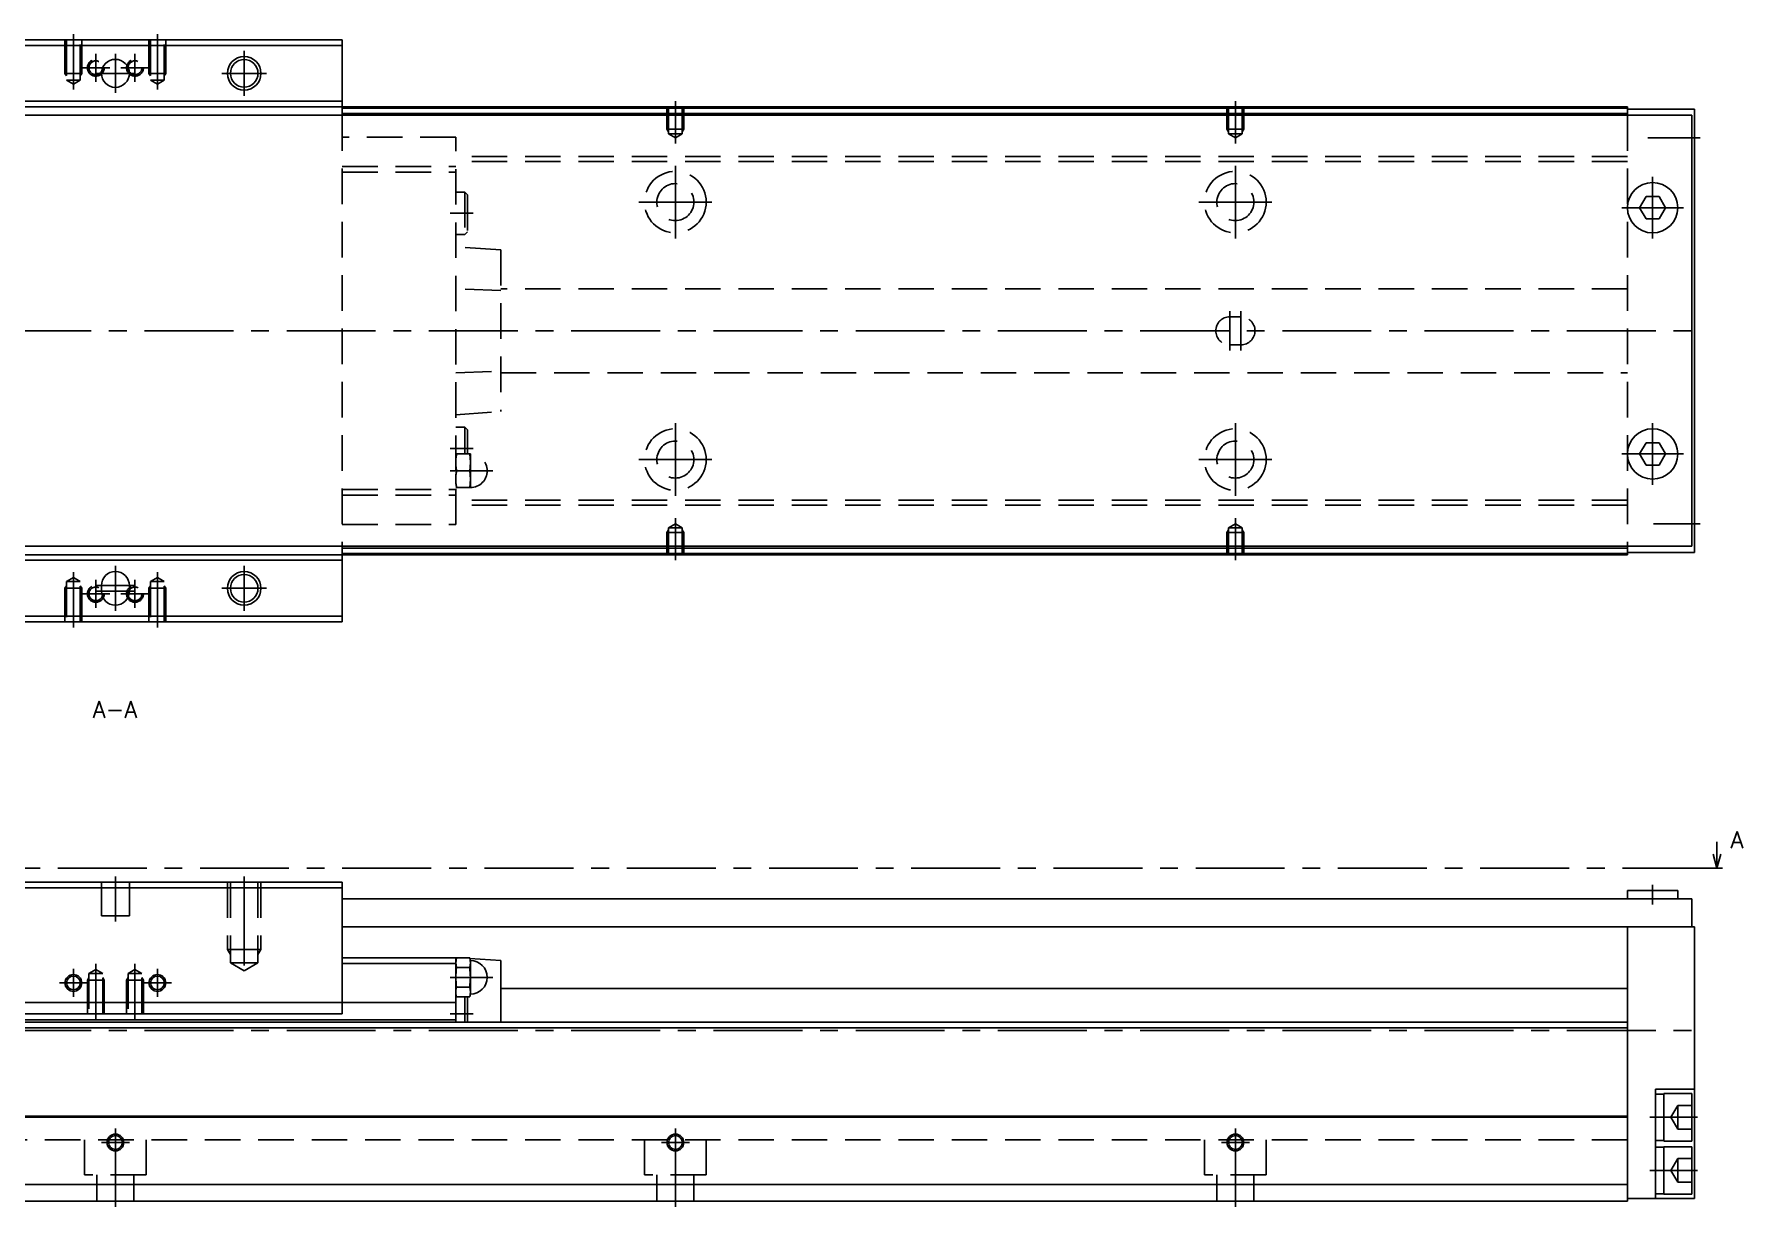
# Model space of a CAD drawing. Extents: x -2 to 939, y -8 to 353.
# Drawn here: x 634.2 to 939.3, y 9 to 218.5 of the extents above; entities that cross this region are included whole.
import ezdxf

# ---------------------------------------------------------------- set-up
doc = ezdxf.new("R2010")
doc.units = 0
doc.header["$LTSCALE"] = 0.5
doc.linetypes.add('CENTER', pattern=[50.8, 31.75, -6.35, 6.35, -6.35])
doc.linetypes.add('DASHED', pattern=[19.05, 12.7, -6.35])
for name, color, linetype in [('MSM_CENTER', 1, 'CENTER'), ('MSM_CONTINUOUS', 7, 'CONTINUOUS'), ('MSM_DASHED', 4, 'DASHED'), ('MSM_NARROW', 5, 'CONTINUOUS'), ('MSM_PART_NUMBER', 7, 'CONTINUOUS')]:
    doc.layers.add(name, color=color, linetype=linetype)
doc.styles.get("Standard").update_dxf_attribs({"font": 'txt.shx', "height": 3, "bigfont": 'bigfont.shx'})

msp = doc.modelspace()

# ---------------------------------------------------------------- linework, layer by layer
at = {"layer": 'MSM_CENTER'}
for p, q in [((641.17, 218.5), (641.17, 208.59)), ((656.17, 218.5), (656.17, 208.59)), ((645.17, 215), (645.17, 210)), ((648.67, 215), (648.67, 208)), ((652.17, 215), (652.17, 210)), ((671.67, 215.5), (671.67, 207.5)), ((642.67, 212.5), (647.67, 212.5)), ((645.17, 211.5), (652.17, 211.5)), ((649.67, 212.5), (654.67, 212.5)), ((667.67, 211.5), (675.67, 211.5)), ((748.67, 198.99), (748.67, 206.5)), ((848.67, 198.99), (848.67, 206.5)), ((922.34, 200), (931.67, 200)), ((748.67, 182), (748.67, 195)), ((848.67, 182), (848.67, 195)), ((923.17, 182), (923.17, 193)), ((708.47, 186.5), (712.57, 186.5)), ((742.17, 188.5), (755.17, 188.5)), ((842.17, 188.5), (855.17, 188.5)), ((917.67, 187.5), (928.67, 187.5)), ((847.67, 162), (847.67, 169)), ((849.67, 162), (849.67, 169)), ((323.67, 165.5), (932.67, 165.5)), ((748.67, 136), (748.67, 149)), ((848.67, 136), (848.67, 149)), ((923.17, 138), (923.17, 149)), ((708.47, 144.5), (712.57, 144.5)), ((917.67, 143.5), (928.67, 143.5)), ((708.47, 140.5), (716.07, 140.5)), ((742.17, 142.5), (755.17, 142.5)), ((842.17, 142.5), (855.17, 142.5)), ((748.67, 124.5), (748.67, 132.01)), ((848.67, 124.5), (848.67, 132.01)), ((923.34, 131), (931.67, 131)), ((641.17, 122.41), (641.17, 112.5)), ((648.67, 123.5), (648.67, 115.5)), ((656.17, 122.41), (656.17, 112.5)), ((671.67, 123.5), (671.67, 115.5)), ((645.17, 121), (645.17, 116)), ((645.17, 120), (652.17, 120)), ((645.17, 119), (652.17, 119)), ((652.17, 121), (652.17, 116)), ((667.67, 119.5), (675.67, 119.5)), ((642.67, 118.5), (647.67, 118.5)), ((649.67, 118.5), (654.67, 118.5)), ((933.67, 69.5), (320.67, 69.5)), ((648.67, 68), (648.67, 60)), ((671.67, 68), (671.67, 50.18)), ((923.17, 66.5), (923.17, 63)), ((645.17, 52.41), (645.17, 42.5)), ((652.17, 52.41), (652.17, 42.5)), ((638.67, 49), (643.67, 49)), ((641.17, 46.5), (641.17, 51.5)), ((653.67, 49), (658.67, 49)), ((656.17, 46.5), (656.17, 51.5)), ((716.07, 50), (708.47, 50)), ((712.57, 43.5), (708.47, 43.5)), ((323.67, 40.5), (932.67, 40.5)), ((922.67, 25), (931.17, 25)), ((648.67, 23), (648.67, 9)), ((748.67, 23), (748.67, 9)), ((848.67, 23), (848.67, 9)), ((646.17, 20.5), (651.17, 20.5)), ((746.17, 20.5), (751.17, 20.5)), ((846.17, 20.5), (851.17, 20.5)), ((922.67, 15.5), (931.17, 15.5))]:
    msp.add_line(p, q, dxfattribs=at)
at = {"layer": 'MSM_CONTINUOUS'}
for p, q in [((608.17, 217.5), (689.17, 217.5)), ((689.17, 204), (689.17, 217.5)), ((608.17, 216.5), (689.17, 216.5)), ((918.67, 205.5), (378.67, 205.5)), ((608.17, 206.5), (689.17, 206.5)), ((608.17, 205.5), (689.17, 205.5)), ((918.67, 205.3), (689.17, 205.3)), ((918.67, 205.5), (918.67, 204)), ((930.67, 205.1), (918.67, 205.1)), ((930.67, 205.1), (930.67, 125.9)), ((930.17, 204), (365.17, 204)), ((918.67, 204.3), (689.17, 204.3)), ((930.17, 204), (930.17, 127)), ((922.01, 189.5), (920.86, 187.5)), ((924.32, 189.5), (922.01, 189.5)), ((925.48, 187.5), (924.32, 189.5)), ((920.86, 187.5), (922.01, 185.5)), ((924.32, 185.5), (925.48, 187.5)), ((922.01, 185.5), (924.32, 185.5)), ((922.01, 145.5), (920.86, 143.5)), ((920.86, 143.5), (922.01, 141.5)), ((924.32, 145.5), (922.01, 145.5)), ((925.48, 143.5), (924.32, 145.5)), ((924.32, 141.5), (925.48, 143.5)), ((922.01, 141.5), (924.32, 141.5)), ((930.17, 127), (365.17, 127)), ((918.67, 125.5), (378.67, 125.5)), ((608.17, 125.5), (689.17, 125.5)), ((689.17, 113.5), (689.17, 127)), ((918.67, 126.7), (689.17, 126.7)), ((918.67, 125.7), (689.17, 125.7)), ((918.67, 127), (918.67, 125.5)), ((930.67, 125.9), (918.67, 125.9)), ((608.17, 124.5), (689.17, 124.5)), ((646.17, 120), (646.17, 119)), ((651.17, 119), (651.17, 120)), ((608.17, 114.5), (689.17, 114.5)), ((608.17, 113.5), (689.17, 113.5)), ((934.67, 69.5), (934.67, 74.23)), ((934.67, 69.5), (934, 72)), ((935.34, 72), (934.67, 69.5)), ((933.67, 69.5), (935.67, 69.5)), ((608.17, 67), (689.17, 67)), ((608.17, 66), (689.17, 66)), ((689.17, 43.5), (689.17, 67)), ((918.67, 65.5), (927.67, 65.5)), ((918.67, 65.5), (918.67, 64)), ((927.67, 64), (927.67, 65.5)), ((930.17, 64), (689.17, 64)), ((930.17, 64), (930.17, 59)), ((930.67, 59), (689.17, 59)), ((918.67, 59), (918.67, 10)), ((930.67, 59), (930.67, 10.5)), ((689.17, 53.5), (709.47, 53.5)), ((689.17, 52.5), (709.47, 52.5)), ((709.47, 53.5), (710.04, 53.46)), ((709.47, 53.5), (709.47, 42)), ((709.59, 53.46), (709.47, 53)), ((709.47, 52.41), (709.47, 52.6)), ((709.59, 53.46), (711.94, 53.46)), ((712.07, 53), (711.94, 53.46)), ((711.97, 53.34), (717.47, 53)), ((712.07, 47), (712.07, 53)), ((717.47, 53), (717.47, 42)), ((709.59, 51.73), (711.94, 51.73)), ((709.47, 47), (709.59, 46.54)), ((709.59, 48.27), (711.94, 48.27)), ((709.59, 46.54), (711.94, 46.54)), ((711.07, 46.54), (711.07, 42)), ((711.57, 46.54), (711.57, 42)), ((711.94, 46.54), (712.07, 47)), ((918.67, 48), (717.47, 48)), ((587.87, 45.5), (709.47, 45.5)), ((608.17, 43.5), (689.17, 43.5)), ((918.67, 42), (378.67, 42)), ((918.67, 41), (378.67, 41)), ((587.87, 42.4), (709.47, 42.4)), ((923.67, 30), (923.67, 10.5)), ((930.67, 30), (923.67, 30)), ((925.17, 29.15), (923.67, 29.15)), ((930.17, 29.25), (925.17, 29.25)), ((925.17, 29.25), (925.17, 20.75)), ((930.17, 29.25), (930.17, 20.75)), ((918.67, 25.2), (378.67, 25.2)), ((918.67, 25), (378.67, 25)), ((923.67, 20.85), (925.17, 20.85)), ((925.17, 19.65), (923.67, 19.65)), ((925.17, 20.75), (930.17, 20.75)), ((930.17, 19.75), (925.17, 19.75)), ((925.17, 19.75), (925.17, 11.25)), ((930.17, 19.75), (930.17, 11.25)), ((918.67, 13), (378.67, 13)), ((918.67, 10), (378.67, 10)), ((918.67, 10.5), (930.67, 10.5)), ((923.67, 11.35), (925.17, 11.35)), ((925.17, 11.25), (930.17, 11.25))]:
    msp.add_line(p, q, dxfattribs=at)
for centre, radius in [((648.67, 211.5), 2.5), ((671.67, 211.5), 2.46), ((923.17, 187.5), 4.5), ((923.17, 143.5), 4.5), ((671.67, 119.5), 2.46), ((641.17, 49), 1.23), ((656.17, 49), 1.23), ((648.67, 20.5), 1.23), ((748.67, 20.5), 1.23), ((848.67, 20.5), 1.23)]:
    msp.add_circle(centre, radius, dxfattribs=at)
for centre, radius, start, end in [((648.67, 120), 2.5, 0, 180), ((648.67, 119), 2.5, 180, 0), ((712.51, 52.6), 3.04, 163.452, 196.548), ((708.99, 52.6), 3.08, 343.6571, 16.3429), ((712.07, 50), 3, 270, 90), ((721.59, 50), 12.12, 171.7868, 188.2132), ((699.94, 50), 12.12, 351.7868, 8.2132), ((712.54, 47.4), 3.08, 163.6571, 196.3429), ((708.99, 47.4), 3.08, 343.6571, 16.3429)]:
    msp.add_arc(centre, radius, start, end, dxfattribs=at)
at = {"layer": 'MSM_DASHED'}
for p, q in [((639.67, 217.5), (639.67, 211.5)), ((639.94, 217.5), (639.94, 210.3)), ((642.4, 210.3), (642.4, 217.5)), ((642.67, 217.5), (642.67, 211.5)), ((654.67, 217.5), (654.67, 211.5)), ((654.94, 217.5), (654.94, 210.3)), ((657.4, 210.3), (657.4, 217.5)), ((657.67, 217.5), (657.67, 211.5)), ((642.67, 211.5), (639.67, 211.5)), ((639.94, 211.03), (639.67, 211.5)), ((642.4, 211.03), (642.67, 211.5)), ((657.67, 211.5), (654.67, 211.5)), ((654.94, 211.03), (654.67, 211.5)), ((657.4, 211.03), (657.67, 211.5)), ((639.94, 210.3), (642.4, 210.3)), ((639.94, 210.3), (641.17, 209.59)), ((641.17, 209.59), (642.4, 210.3)), ((654.94, 210.3), (657.4, 210.3)), ((654.94, 210.3), (656.17, 209.59)), ((656.17, 209.59), (657.4, 210.3)), ((747.17, 205.5), (747.17, 201.5)), ((747.44, 205.5), (747.44, 200.7)), ((749.9, 200.7), (749.9, 205.5)), ((750.17, 205.5), (750.17, 201.5)), ((847.17, 205.5), (847.17, 201.5)), ((847.44, 205.5), (847.44, 200.7)), ((849.9, 200.7), (849.9, 205.5)), ((850.17, 205.5), (850.17, 201.5)), ((689.17, 204), (689.17, 127)), ((747.17, 201.5), (750.17, 201.5)), ((747.44, 201.03), (747.17, 201.5)), ((749.9, 201.03), (750.17, 201.5)), ((847.17, 201.5), (850.17, 201.5)), ((847.44, 201.03), (847.17, 201.5)), ((849.9, 201.03), (850.17, 201.5)), ((918.67, 204), (918.67, 127)), ((709.47, 200.1), (689.17, 200.1)), ((709.47, 130.9), (709.47, 200.1)), ((747.44, 200.7), (749.9, 200.7)), ((747.44, 200.7), (748.67, 199.99)), ((748.67, 199.99), (749.9, 200.7)), ((847.44, 200.7), (849.9, 200.7)), ((847.44, 200.7), (848.67, 199.99)), ((848.67, 199.99), (849.9, 200.7)), ((918.67, 196.65), (709.47, 196.65)), ((918.67, 195.75), (709.47, 195.75)), ((689.17, 194.85), (709.47, 194.85)), ((689.17, 193.85), (709.47, 193.85)), ((711.07, 190.3), (709.47, 190.3)), ((711.57, 189.8), (711.07, 190.3)), ((711.07, 190.3), (711.07, 182.7)), ((711.57, 189.8), (711.57, 183.2)), ((711.07, 182.7), (711.57, 183.2)), ((709.47, 182.7), (711.07, 182.7)), ((717.47, 179.94), (709.47, 180.5)), ((717.47, 179.94), (717.47, 151.06)), ((717.47, 172.73), (709.47, 172.98)), ((918.67, 173), (717.47, 173)), ((849.67, 168), (847.67, 168)), ((847.67, 163), (849.67, 163)), ((709.47, 158.02), (717.47, 158.27)), ((717.47, 158), (918.67, 158)), ((709.47, 150.5), (717.47, 151.06)), ((711.07, 148.3), (709.47, 148.3)), ((711.57, 147.8), (711.07, 148.3)), ((711.07, 148.3), (711.07, 143.5)), ((711.57, 147.8), (711.57, 143.5)), ((712.07, 143.5), (709.47, 143.5)), ((712.07, 137.5), (712.07, 143.5)), ((709.59, 140.5), (711.94, 140.5)), ((709.47, 137.5), (712.07, 137.5)), ((689.17, 137.15), (709.47, 137.15)), ((689.17, 136.15), (709.47, 136.15)), ((918.67, 135.25), (709.47, 135.25)), ((918.67, 134.35), (709.47, 134.35)), ((689.17, 130.9), (709.47, 130.9)), ((747.44, 129.97), (747.17, 129.5)), ((747.17, 129.5), (750.17, 129.5)), ((747.17, 125.5), (747.17, 129.5)), ((748.67, 131.01), (747.44, 130.3)), ((747.44, 130.3), (749.9, 130.3)), ((747.44, 130.3), (747.44, 125.5)), ((749.9, 130.3), (748.67, 131.01)), ((749.9, 125.5), (749.9, 130.3)), ((749.9, 129.97), (750.17, 129.5)), ((750.17, 125.5), (750.17, 129.5)), ((847.44, 129.97), (847.17, 129.5)), ((847.17, 129.5), (850.17, 129.5)), ((847.17, 125.5), (847.17, 129.5)), ((848.67, 131.01), (847.44, 130.3)), ((847.44, 130.3), (849.9, 130.3)), ((847.44, 130.3), (847.44, 125.5)), ((849.9, 130.3), (848.67, 131.01)), ((849.9, 125.5), (849.9, 130.3)), ((849.9, 129.97), (850.17, 129.5)), ((850.17, 125.5), (850.17, 129.5)), ((639.94, 119.97), (639.67, 119.5)), ((642.67, 119.5), (639.67, 119.5)), ((639.67, 113.5), (639.67, 119.5)), ((641.17, 121.41), (639.94, 120.7)), ((642.4, 120.7), (639.94, 120.7)), ((639.94, 120.7), (639.94, 113.5)), ((642.4, 120.7), (641.17, 121.41)), ((642.4, 113.5), (642.4, 120.7)), ((642.4, 119.97), (642.67, 119.5)), ((642.67, 113.5), (642.67, 119.5)), ((654.94, 119.97), (654.67, 119.5)), ((657.67, 119.5), (654.67, 119.5)), ((654.67, 113.5), (654.67, 119.5)), ((656.17, 121.41), (654.94, 120.7)), ((657.4, 120.7), (654.94, 120.7)), ((654.94, 120.7), (654.94, 113.5)), ((657.4, 120.7), (656.17, 121.41)), ((657.4, 113.5), (657.4, 120.7)), ((657.4, 119.97), (657.67, 119.5)), ((657.67, 113.5), (657.67, 119.5)), ((646.17, 67), (646.17, 61)), ((651.17, 61), (651.17, 67)), ((668.67, 67), (668.67, 55)), ((669.21, 67), (669.21, 52.6)), ((674.12, 67), (674.12, 52.6)), ((674.67, 67), (674.67, 55)), ((651.17, 61), (646.17, 61)), ((668.67, 55), (674.67, 55)), ((668.67, 55), (669.21, 54.06)), ((674.67, 55), (674.12, 54.06)), ((669.21, 52.6), (674.12, 52.6)), ((669.21, 52.6), (671.67, 51.18)), ((674.12, 52.6), (671.67, 51.18)), ((643.94, 49.97), (643.67, 49.5)), ((646.67, 49.5), (643.67, 49.5)), ((643.67, 43.5), (643.67, 49.5)), ((645.17, 51.41), (643.94, 50.7)), ((643.94, 50.7), (643.94, 43.5)), ((643.94, 50.7), (646.4, 50.7)), ((646.4, 50.7), (645.17, 51.41)), ((646.4, 43.5), (646.4, 50.7)), ((646.4, 49.97), (646.67, 49.5)), ((646.67, 43.5), (646.67, 49.5)), ((650.94, 49.97), (650.67, 49.5)), ((653.67, 49.5), (650.67, 49.5)), ((650.67, 43.5), (650.67, 49.5)), ((652.17, 51.41), (650.94, 50.7)), ((650.94, 50.7), (650.94, 43.5)), ((650.94, 50.7), (653.4, 50.7)), ((653.4, 50.7), (652.17, 51.41)), ((653.4, 43.5), (653.4, 50.7)), ((653.4, 49.97), (653.67, 49.5)), ((653.67, 43.5), (653.67, 49.5)), ((927.67, 27.12), (926.44, 25)), ((927.67, 22.88), (926.44, 25)), ((927.67, 22.88), (927.67, 27.12)), ((930.17, 27.12), (927.67, 27.12)), ((927.67, 25), (930.17, 25)), ((930.17, 22.88), (927.67, 22.88)), ((918.67, 21), (378.67, 21)), ((643.17, 21), (643.17, 14.7)), ((654.17, 14.7), (654.17, 21)), ((743.17, 21), (743.17, 14.7)), ((754.17, 14.7), (754.17, 21)), ((843.17, 21), (843.17, 14.7)), ((854.17, 14.7), (854.17, 21)), ((927.67, 17.62), (926.44, 15.5)), ((927.67, 13.38), (926.44, 15.5)), ((930.17, 17.62), (927.67, 17.62)), ((927.67, 13.38), (927.67, 17.62)), ((927.67, 15.5), (930.17, 15.5)), ((654.17, 14.7), (643.17, 14.7)), ((645.37, 14.7), (645.37, 10)), ((651.97, 10), (651.97, 14.7)), ((754.17, 14.7), (743.17, 14.7)), ((745.37, 14.7), (745.37, 10)), ((751.97, 10), (751.97, 14.7)), ((854.17, 14.7), (843.17, 14.7)), ((845.37, 14.7), (845.37, 10)), ((851.97, 10), (851.97, 14.7)), ((930.17, 13.38), (927.67, 13.38))]:
    msp.add_line(p, q, dxfattribs=at)
for centre, radius in [((645.17, 212.5), 1.5), ((645.17, 212.5), 1.23), ((652.17, 212.5), 1.5), ((652.17, 212.5), 1.23), ((748.67, 188.5), 5.5), ((848.67, 188.5), 5.5), ((748.67, 188.5), 3.3), ((848.67, 188.5), 3.3), ((748.67, 142.5), 5.5), ((848.67, 142.5), 5.5), ((748.67, 142.5), 3.3), ((848.67, 142.5), 3.3), ((645.17, 118.5), 1.5), ((645.17, 118.5), 1.23), ((652.17, 118.5), 1.5), ((652.17, 118.5), 1.23)]:
    msp.add_circle(centre, radius, dxfattribs=at)
for centre, radius, start, end in [((847.67, 165.5), 2.5, 90, 270), ((849.67, 165.5), 2.5, 270, 90), ((718.57, 142), 9.11, 170.5216, 189.4784), ((702.96, 142), 9.11, 350.5216, 9.4784), ((712.07, 140.5), 3, 270, 90), ((718.57, 139), 9.11, 170.5216, 189.4784), ((702.96, 139), 9.11, 350.5216, 9.4784)]:
    msp.add_arc(centre, radius, start, end, dxfattribs=at)
at = {"layer": 'MSM_NARROW'}
msp.add_line((654.94, 211.03), (654.67, 211.5), dxfattribs=at)
for centre, radius in [((671.67, 211.5), 3), ((671.67, 119.5), 3), ((641.17, 49), 1.5), ((656.17, 49), 1.5), ((648.67, 20.5), 1.5), ((748.67, 20.5), 1.5), ((848.67, 20.5), 1.5)]:
    msp.add_circle(centre, radius, dxfattribs=at)

# ---------------------------------------------------------------- texts
at = {"layer": 'MSM_PART_NUMBER'}
for s, p in [('A-A', (644.61, 96.36)), ('A', (937.1, 73.08))]:
    msp.add_text(s, height=3, dxfattribs=at).set_placement(p)

doc.saveas('drawing.dxf')
